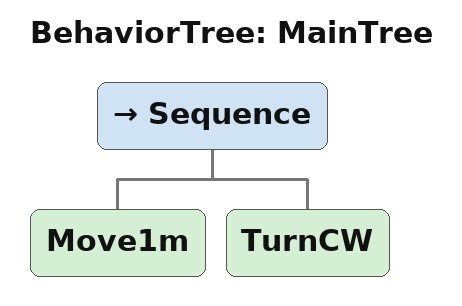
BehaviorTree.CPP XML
<root BTCPP_format='4'>
    <BehaviorTree ID="MainTree">
        <Sequence>
            <Move1m/>
            <TurnCW/>
        </Sequence>
    </BehaviorTree>
</root>
